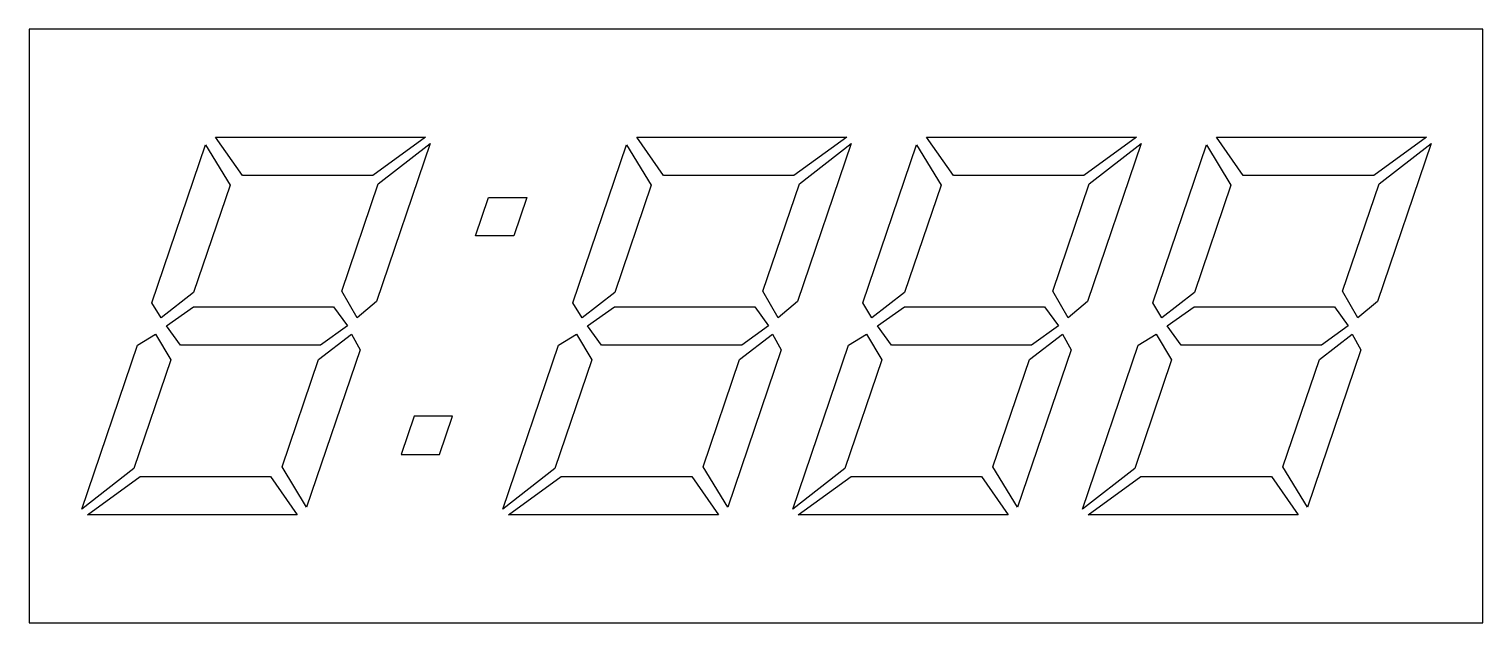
# Model space of a CAD drawing. Header units: millimetres. Extents: x 68 to 565, y -297 to -94.
import ezdxf

# ---------------------------------------------------------------- set-up
doc = ezdxf.new("R2010")
doc.units = ezdxf.units.MM

msp = doc.modelspace()

# ---------------------------------------------------------------- linework, layer by layer
at = {"color": 7, "linetype": 'Continuous', "lineweight": 25}
for p, q in [((67.94, -94.34), (67.94, -297.4)), ((565.18, -94.34), (67.94, -94.34)), ((565.18, -297.4), (565.18, -94.34)), ((109.93, -187.92), (128.29, -133.91)), ((128.29, -133.91), (136.68, -147.71)), ((140.88, -144.43), (131.74, -131.34)), ((131.74, -131.34), (203.55, -131.34)), ((203.55, -131.34), (185.51, -144.43)), ((205.12, -133.44), (186.77, -187.46)), ((187.35, -147.24), (205.12, -133.44)), ((253.96, -187.92), (272.32, -133.91)), ((272.32, -133.91), (280.7, -147.71)), ((284.91, -144.43), (275.77, -131.34)), ((275.77, -131.34), (347.57, -131.34)), ((347.57, -131.34), (329.54, -144.43)), ((349.15, -133.44), (330.8, -187.46)), ((331.38, -147.24), (349.15, -133.44)), ((353.1, -187.92), (371.45, -133.91)), ((371.45, -133.91), (379.84, -147.71)), ((384.05, -144.43), (374.9, -131.34)), ((374.9, -131.34), (446.71, -131.34)), ((446.71, -131.34), (428.68, -144.43)), ((448.29, -133.44), (429.94, -187.46)), ((430.52, -147.24), (448.29, -133.44)), ((452.24, -187.92), (470.59, -133.91)), ((470.59, -133.91), (478.98, -147.71)), ((483.19, -144.43), (474.04, -131.34)), ((474.04, -131.34), (545.85, -131.34)), ((545.85, -131.34), (527.82, -144.43)), ((547.43, -133.44), (529.07, -187.46)), ((529.66, -147.24), (547.43, -133.44)), ((136.68, -147.71), (124.23, -184.42)), ((185.51, -144.43), (140.88, -144.43)), ((174.87, -183.95), (187.35, -147.24)), ((280.7, -147.71), (268.25, -184.42)), ((329.54, -144.43), (284.91, -144.43)), ((318.9, -183.95), (331.38, -147.24)), ((379.84, -147.71), (367.39, -184.42)), ((428.68, -144.43), (384.05, -144.43)), ((418.04, -183.95), (430.52, -147.24)), ((478.98, -147.71), (466.53, -184.42)), ((527.82, -144.43), (483.19, -144.43)), ((517.18, -183.95), (529.66, -147.24)), ((220.59, -165.01), (225.06, -151.92)), ((225.06, -151.92), (238.15, -151.92)), ((238.15, -151.92), (233.68, -165.01)), ((233.68, -165.01), (220.59, -165.01)), ((180.11, -193.07), (174.87, -183.95)), ((324.14, -193.07), (318.9, -183.95)), ((423.27, -193.07), (418.04, -183.95)), ((522.41, -193.07), (517.18, -183.95)), ((113.06, -193.07), (109.93, -187.92)), ((124.23, -184.42), (113.06, -193.07)), ((186.77, -187.46), (180.11, -193.07)), ((257.09, -193.07), (253.96, -187.92)), ((268.25, -184.42), (257.09, -193.07)), ((330.8, -187.46), (324.14, -193.07)), ((356.23, -193.07), (353.1, -187.92)), ((367.39, -184.42), (356.23, -193.07)), ((429.94, -187.46), (423.27, -193.07)), ((455.36, -193.07), (452.24, -187.92)), ((466.53, -184.42), (455.36, -193.07)), ((529.07, -187.46), (522.41, -193.07)), ((114.93, -195.87), (124.17, -189.33)), ((124.17, -189.33), (172.1, -189.33)), ((172.1, -189.33), (176.83, -195.87)), ((258.96, -195.87), (268.2, -189.33)), ((268.2, -189.33), (316.13, -189.33)), ((316.13, -189.33), (320.86, -195.87)), ((358.1, -195.87), (367.33, -189.33)), ((367.33, -189.33), (415.26, -189.33)), ((415.26, -189.33), (420, -195.87)), ((457.23, -195.87), (466.47, -189.33)), ((466.47, -189.33), (514.4, -189.33)), ((514.4, -189.33), (519.14, -195.87)), ((104.99, -202.42), (111.16, -198.68)), ((111.16, -198.68), (116.39, -207.42)), ((119.7, -202.42), (114.93, -195.87)), ((166.93, -207.3), (178.21, -198.68)), ((176.83, -195.87), (167.63, -202.42)), ((178.21, -198.68), (181.16, -204)), ((249.02, -202.42), (255.19, -198.68)), ((255.19, -198.68), (260.42, -207.42)), ((263.72, -202.42), (258.96, -195.87)), ((310.95, -207.3), (322.24, -198.68)), ((320.86, -195.87), (311.66, -202.42)), ((322.24, -198.68), (325.19, -204)), ((348.16, -202.42), (354.33, -198.68)), ((354.33, -198.68), (359.56, -207.42)), ((362.86, -202.42), (358.1, -195.87)), ((410.09, -207.3), (421.37, -198.68)), ((420, -195.87), (410.79, -202.42)), ((421.37, -198.68), (424.32, -204)), ((447.3, -202.42), (453.46, -198.68)), ((453.46, -198.68), (458.69, -207.42)), ((462, -202.42), (457.23, -195.87)), ((509.23, -207.3), (520.51, -198.68)), ((519.14, -195.87), (509.93, -202.42)), ((520.51, -198.68), (523.46, -204)), ((85.94, -258.53), (104.99, -202.42)), ((167.63, -202.42), (119.7, -202.42)), ((229.97, -258.53), (249.02, -202.42)), ((311.66, -202.42), (263.72, -202.42)), ((329.1, -258.53), (348.16, -202.42)), ((410.79, -202.42), (362.86, -202.42)), ((428.24, -258.53), (447.3, -202.42)), ((509.93, -202.42), (462, -202.42)), ((116.39, -207.42), (103.77, -244.59)), ((154.45, -244.07), (166.93, -207.3)), ((181.16, -204), (162.86, -257.83)), ((260.42, -207.42), (247.8, -244.59)), ((298.47, -244.07), (310.95, -207.3)), ((325.19, -204), (306.89, -257.83)), ((359.56, -207.42), (346.93, -244.59)), ((397.61, -244.07), (410.09, -207.3)), ((424.32, -204), (406.03, -257.83)), ((458.69, -207.42), (446.07, -244.59)), ((496.75, -244.07), (509.23, -207.3)), ((523.46, -204), (505.16, -257.83)), ((199.64, -226.73), (195.17, -239.82)), ((212.74, -226.73), (199.64, -226.73)), ((208.27, -239.82), (212.74, -226.73)), ((195.17, -239.82), (208.27, -239.82)), ((103.77, -244.59), (85.94, -258.53)), ((87.87, -260.4), (105.9, -247.31)), ((105.9, -247.31), (150.53, -247.31)), ((150.53, -247.31), (159.68, -260.4)), ((162.86, -257.83), (154.45, -244.07)), ((247.8, -244.59), (229.97, -258.53)), ((231.9, -260.4), (249.93, -247.31)), ((249.93, -247.31), (294.56, -247.31)), ((294.56, -247.31), (303.71, -260.4)), ((306.89, -257.83), (298.47, -244.07)), ((346.93, -244.59), (329.1, -258.53)), ((331.03, -260.4), (349.07, -247.31)), ((349.07, -247.31), (393.69, -247.31)), ((393.69, -247.31), (402.84, -260.4)), ((406.03, -257.83), (397.61, -244.07)), ((446.07, -244.59), (428.24, -258.53)), ((430.17, -260.4), (448.2, -247.31)), ((448.2, -247.31), (492.83, -247.31)), ((492.83, -247.31), (501.98, -260.4)), ((505.16, -257.83), (496.75, -244.07)), ((159.68, -260.4), (87.87, -260.4)), ((303.71, -260.4), (231.9, -260.4)), ((402.84, -260.4), (331.03, -260.4)), ((501.98, -260.4), (430.17, -260.4)), ((67.94, -297.4), (565.18, -297.4))]:
    msp.add_line(p, q, dxfattribs=at)

doc.saveas('drawing.dxf')
